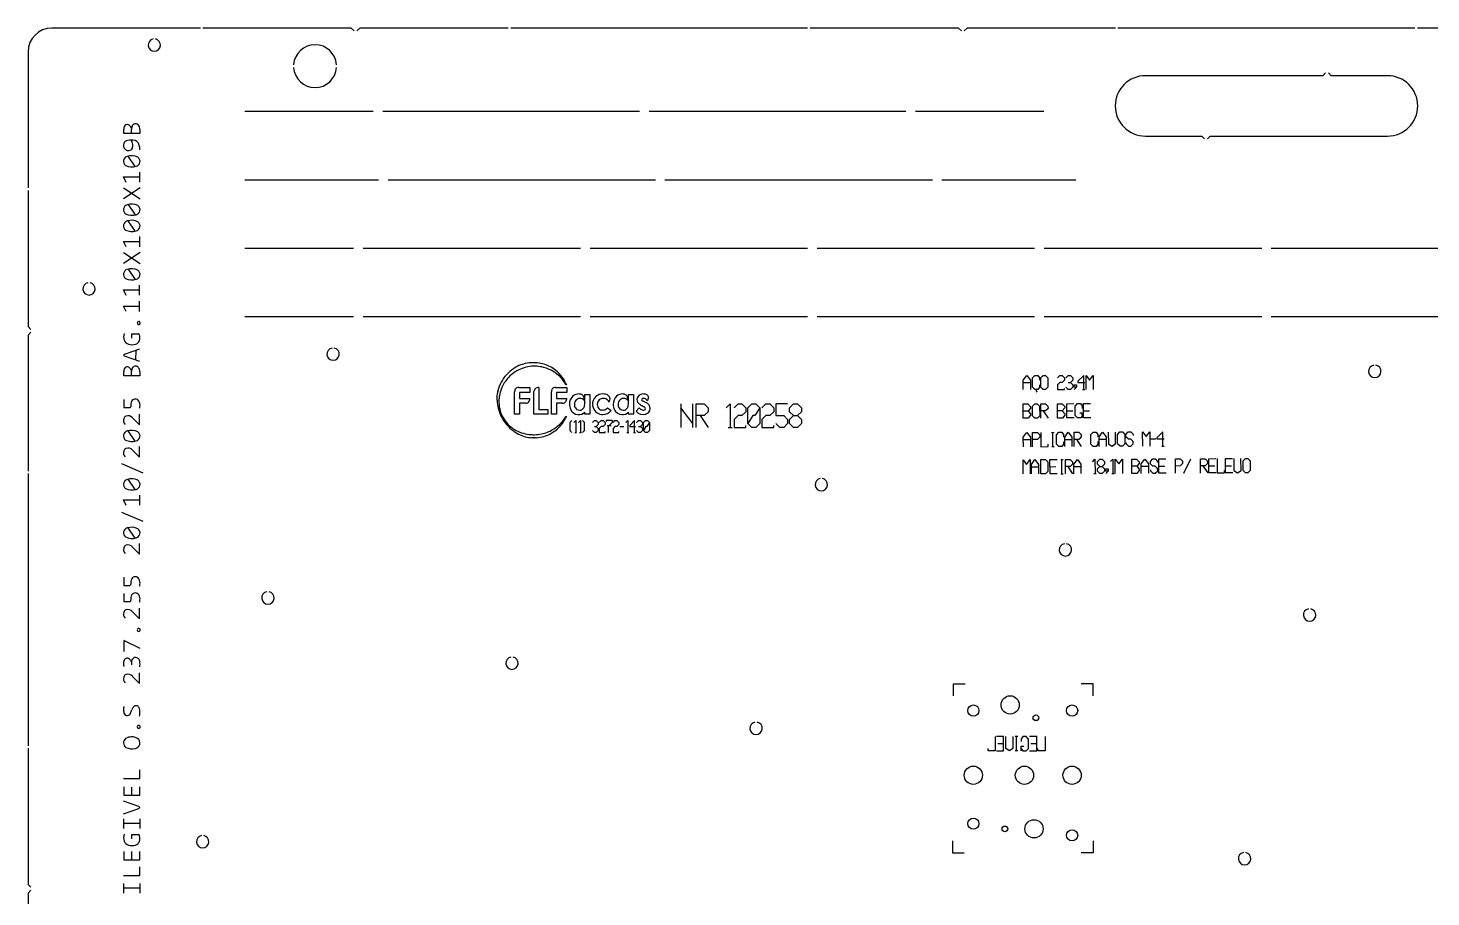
# Model space of a CAD drawing. Extents: x 0 to 1050, y 0 to 723.
# Drawn here: x 10 to 599, y 358 to 723 of the extents above; entities that cross this region are included whole.
import ezdxf

# ---------------------------------------------------------------- set-up
doc = ezdxf.new("R2010")
doc.units = 0
doc.layers.add('LAYOUT_PONTES', color=4, linetype='CONTINUOUS')

msp = doc.modelspace()

# ---------------------------------------------------------------- linework, layer by layer
at = {"layer": 'Layout_Pontes', "color": 16, "linetype": 'CONTINUOUS', "true_color": 0x800000}
for p, q in [((82.35, 723), (20, 723)), ((145.7, 723), (83.35, 723)), ((146.9, 721.8), (145.7, 723)), ((149.3, 723), (148.1, 721.8)), ((211.65, 723), (149.3, 723)), ((275, 723), (212.65, 723)), ((337.35, 723), (275, 723)), ((400.7, 723), (338.35, 723)), ((401.9, 721.8), (400.7, 723)), ((404.3, 723), (403.1, 721.8)), ((466.65, 723), (404.3, 723)), ((530, 723), (467.65, 723)), ((592.35, 723), (530, 723)), ((655.7, 723), (593.35, 723)), ((10, 713), (10, 655.82)), ((530, 703), (479.2, 703)), ((553.61, 703), (530, 703)), ((554.8, 704.19), (553.61, 703)), ((557.19, 703), (556, 704.19)), ((580.8, 703), (557.19, 703)), ((479.2, 677.6), (502.81, 677.6)), ((502.81, 677.6), (504, 676.41)), ((505.2, 676.41), (506.39, 677.6)), ((506.39, 677.6), (530, 677.6)), ((530, 677.6), (580.8, 677.6)), ((10, 654.82), (10, 597.63)), ((10, 597.63), (11.2, 596.43)), ((11.2, 595.23), (10, 594.03)), ((10, 594.03), (10, 536.85)), ((10, 535.85), (10, 478.67)), ((10, 478.67), (10, 421.48)), ((10, 420.48), (10, 363.3)), ((10, 363.3), (11.2, 362.1)), ((11.2, 360.9), (10, 359.7)), ((10, 359.7), (10, 302.52))]:
    msp.add_line(p, q, dxfattribs=at)
at = {"layer": 'Layout_Pontes', "color": 254, "linetype": 'CONTINUOUS', "true_color": 0xffffff}
for p, q in [((154.93, 688), (101, 688)), ((266.78, 688), (158.93, 688)), ((378.63, 688), (270.78, 688)), ((436.56, 688), (382.63, 688)), ((101, 659.25), (157.15, 659.25)), ((161.15, 659.25), (273.44, 659.25)), ((277.44, 659.25), (389.74, 659.25)), ((393.74, 659.25), (449.89, 659.25)), ((101, 630.5), (146.66, 630.5)), ((150.66, 630.5), (242, 630.5)), ((246, 630.5), (337.33, 630.5)), ((341.33, 630.5), (432.66, 630.5)), ((436.66, 630.5), (528, 630.5)), ((532, 630.5), (623.33, 630.5)), ((146.66, 601.75), (101, 601.75)), ((242, 601.75), (150.66, 601.75)), ((337.33, 601.75), (246, 601.75)), ((432.66, 601.75), (341.33, 601.75)), ((528, 601.75), (436.66, 601.75)), ((623.33, 601.75), (532, 601.75))]:
    msp.add_line(p, q, dxfattribs=at)
at = {"layer": 'Layout_Pontes', "color": 4, "linetype": 'CONTINUOUS', "true_color": 0x00ffff}
for p, q in [((50.17, 678.72), (50.17, 680.37)), ((56.9, 678.72), (50.17, 678.72)), ((53.42, 678.72), (53.41, 680.59)), ((56.9, 680.4), (56.9, 678.72)), ((55, 664.86), (52.02, 669.22)), ((50.05, 660.52), (56.86, 660.54)), ((51.24, 658.19), (50.05, 660.52)), ((56.86, 662.52), (56.86, 658.28)), ((57.02, 655.84), (50.03, 651.23)), ((57.02, 651.07), (50.03, 655.71)), ((52.02, 648.86), (55, 644.5)), ((55, 637.71), (52.02, 642.08)), ((50.05, 633.38), (56.86, 633.39)), ((51.24, 631.05), (50.05, 633.38)), ((56.86, 635.38), (56.86, 631.14)), ((57.02, 628.69), (50.03, 624.09)), ((57.02, 623.93), (50.03, 628.57)), ((52.02, 621.72), (55, 617.36)), ((50.05, 613.02), (56.86, 613.04)), ((51.24, 610.69), (50.05, 613.02)), ((56.86, 610.78), (56.86, 615.02)), ((56.86, 604), (56.86, 608.24)), ((50.05, 606.24), (56.86, 606.25)), ((51.24, 603.9), (50.05, 606.24)), ((53.52, 592.79), (53.52, 594.58)), ((53.52, 594.58), (56.36, 594.58)), ((50.12, 585.61), (50.52, 586.09)), ((50.53, 585.14), (50.12, 585.61)), ((50.52, 586.09), (57, 588.25)), ((57, 582.96), (50.53, 585.14)), ((55.19, 587.65), (55.18, 583.57)), ((50.17, 576.93), (50.17, 578.58)), ((53.42, 576.93), (53.41, 578.81)), ((56.9, 578.61), (56.9, 576.93)), ((56.9, 576.93), (50.17, 576.93)), ((216.08, 572.03), (220.76, 572.03)), ((220.76, 572.03), (220.76, 569.93)), ((224.46, 572.03), (224.46, 562.85)), ((231.52, 572.03), (236.19, 572.03)), ((235.96, 573.12), (235.48, 573.89)), ((235.73, 574.03), (236.09, 573.19)), ((236.09, 573.19), (235.96, 573.12)), ((236.19, 572.03), (236.19, 569.93)), ((427.86, 575.13), (429.36, 577.13)), ((427.86, 571.13), (427.86, 575.13)), ((427.86, 574.12), (430.86, 574.12)), ((429.36, 577.13), (430.86, 575.13)), ((430.86, 575.13), (430.86, 571.13)), ((431.76, 576.13), (432.76, 577.13)), ((431.76, 572.13), (431.76, 576.13)), ((432.76, 571.13), (431.76, 572.13)), ((432.76, 577.13), (434.06, 577.13)), ((434.06, 577.13), (434.76, 576.13)), ((434.76, 572.13), (434.06, 571.13)), ((434.76, 576.13), (434.76, 575.13)), ((434.76, 573.13), (434.76, 572.13)), ((435.26, 576.13), (436.26, 577.13)), ((435.26, 572.13), (435.26, 576.13)), ((436.26, 571.13), (435.26, 572.13)), ((436.26, 577.13), (437.26, 577.13)), ((437.26, 577.13), (438.26, 576.13)), ((438.26, 572.13), (437.26, 571.13)), ((438.26, 576.13), (438.26, 572.13)), ((442.26, 576.13), (443.26, 577.13)), ((443.26, 574.12), (442.26, 573.13)), ((442.26, 573.13), (442.26, 571.13)), ((443.26, 577.13), (444.26, 577.13)), ((444.26, 574.12), (443.26, 574.12)), ((444.26, 577.13), (445.26, 576.13)), ((445.26, 575.13), (444.26, 574.12)), ((445.26, 576.13), (445.26, 575.13)), ((445.26, 571.13), (445.26, 571.62)), ((445.76, 576.13), (446.76, 577.13)), ((446.76, 571.13), (445.76, 572.13)), ((446.76, 577.13), (447.76, 577.13)), ((446.76, 574.12), (447.76, 574.12)), ((447.76, 577.13), (448.76, 576.13)), ((448.76, 575.13), (447.76, 574.12)), ((447.76, 574.12), (448.76, 573.13)), ((448.76, 572.13), (447.76, 571.13)), ((448.76, 576.13), (448.76, 575.13)), ((448.76, 573.13), (448.76, 572.13)), ((449.26, 573.13), (450.26, 573.13)), ((449.26, 572.13), (449.26, 573.13)), ((450.26, 572.13), (449.26, 572.13)), ((449.26, 571.13), (450.26, 572.13)), ((450.26, 573.13), (450.26, 572.13)), ((453.26, 577.13), (450.76, 574.63)), ((450.76, 574.63), (450.76, 574.12)), ((450.76, 574.12), (453.76, 574.12)), ((453.26, 571.13), (453.26, 577.13)), ((454.26, 571.13), (454.26, 577.13)), ((454.26, 577.13), (455.76, 575.13)), ((455.76, 575.13), (457.26, 577.13)), ((457.26, 577.13), (457.26, 571.13)), ((50.17, 566.97), (50.17, 563.57)), ((206.92, 566.76), (206.93, 567.71)), ((206.93, 568.18), (207.1, 569.67)), ((206.93, 567.71), (206.93, 568.18)), ((207.22, 570.29), (207.3, 570.63)), ((207.81, 567.67), (207.72, 566.72)), ((207.85, 568.14), (207.81, 567.67)), ((207.94, 568.59), (207.85, 568.14)), ((208.11, 569.47), (207.94, 568.59)), ((214.3, 560.82), (214.3, 570.14)), ((220.76, 569.93), (216.42, 569.93)), ((216.42, 569.93), (216.42, 567.45)), ((216.42, 567.45), (220.76, 567.45)), ((222.34, 560.82), (222.34, 570.35)), ((229.74, 560.82), (229.74, 570.14)), ((236.19, 569.93), (231.85, 569.93)), ((231.85, 569.93), (231.85, 567.45)), ((231.85, 567.45), (236.19, 567.45)), ((243.82, 569.11), (245.9, 569.11)), ((243.82, 565.7), (243.82, 569.11)), ((245.9, 569.11), (245.9, 560.82)), ((262.17, 569.11), (264.25, 569.11)), ((262.17, 565.7), (262.17, 569.11)), ((264.25, 569.11), (264.25, 560.82)), ((434.06, 571.13), (432.76, 571.13)), ((433.26, 571.13), (433.26, 570.63)), ((433.26, 570.63), (433.76, 570.38)), ((433.76, 570.38), (433.26, 570.13)), ((437.26, 571.13), (436.26, 571.13)), ((442.26, 571.13), (445.26, 571.13)), ((447.76, 571.13), (446.76, 571.13)), ((452.76, 571.13), (453.76, 571.13)), ((50.17, 563.57), (52.75, 563.57)), ((56.79, 556.31), (56.84, 560.81)), ((216.42, 560.82), (214.3, 560.82)), ((218.98, 565.4), (216.42, 565.4)), ((216.42, 565.4), (216.42, 560.82)), ((228.3, 560.82), (222.34, 560.82)), ((224.46, 562.85), (228.3, 562.85)), ((228.3, 562.85), (228.3, 560.82)), ((231.85, 560.82), (229.74, 560.82)), ((234.42, 565.4), (231.85, 565.4)), ((231.85, 565.4), (231.85, 560.82)), ((235.37, 559.17), (235.87, 559.94)), ((236, 559.87), (235.63, 559.03)), ((235.87, 559.94), (236, 559.87)), ((243.82, 560.82), (243.82, 561.73)), ((245.9, 560.82), (243.82, 560.82)), ((253.34, 563.51), (254.87, 562.4)), ((262.17, 560.82), (262.17, 561.73)), ((264.25, 560.82), (262.17, 560.82)), ((265.37, 562.08), (266.65, 563.46)), ((284.1, 565.21), (284.1, 555.21)), ((289.1, 556.88), (284.1, 563.54)), ((289.1, 555.21), (289.1, 565.21)), ((290.6, 565.21), (293.94, 565.21)), ((290.6, 555.21), (290.6, 565.21)), ((293.94, 560.21), (290.6, 560.21)), ((292.27, 560.21), (295.6, 555.21)), ((293.94, 565.21), (295.6, 563.54)), ((295.6, 561.87), (293.94, 560.21)), ((295.6, 563.54), (295.6, 561.87)), ((303.1, 563.54), (304.77, 565.21)), ((304.77, 565.21), (304.77, 555.21)), ((306.44, 563.54), (308.11, 565.21)), ((308.11, 560.21), (306.44, 558.55)), ((308.11, 565.21), (309.77, 565.21)), ((309.77, 560.21), (308.11, 560.21)), ((309.77, 565.21), (311.43, 563.54)), ((311.43, 561.87), (309.77, 560.21)), ((311.43, 563.54), (311.43, 561.87)), ((312.27, 563.54), (313.94, 565.21)), ((312.27, 556.88), (312.27, 563.54)), ((314.35, 560.21), (312.27, 556.88)), ((313.94, 565.21), (315.61, 565.21)), ((315.18, 560.21), (314.35, 560.21)), ((317.27, 563.54), (315.18, 560.21)), ((315.61, 565.21), (317.27, 563.54)), ((317.27, 563.54), (317.27, 556.88)), ((318.11, 563.54), (319.77, 565.21)), ((319.77, 560.21), (318.11, 558.55)), ((319.77, 565.21), (321.44, 565.21)), ((321.44, 560.21), (319.77, 560.21)), ((321.44, 565.21), (323.1, 563.54)), ((323.1, 561.87), (321.44, 560.21)), ((323.1, 563.54), (323.1, 561.87)), ((328.94, 565.21), (323.94, 565.21)), ((323.94, 565.21), (323.94, 560.21)), ((323.94, 560.21), (327.28, 560.21)), ((327.28, 560.21), (328.94, 558.55)), ((329.77, 563.54), (331.44, 565.21)), ((329.77, 561.87), (329.77, 563.54)), ((331.44, 560.21), (329.77, 561.87)), ((329.77, 558.55), (331.44, 560.21)), ((331.44, 565.21), (333.11, 565.21)), ((331.44, 560.21), (333.11, 560.21)), ((333.11, 565.21), (334.77, 563.54)), ((334.77, 561.87), (333.11, 560.21)), ((333.11, 560.21), (334.77, 558.55)), ((334.77, 563.54), (334.77, 561.87)), ((427.86, 565.13), (429.86, 565.14)), ((427.89, 559.13), (427.86, 565.13)), ((429.88, 562.14), (427.88, 562.13)), ((429.86, 565.14), (430.86, 563.94)), ((430.87, 563.34), (429.88, 562.14)), ((429.88, 562.14), (430.88, 560.94)), ((430.88, 560.34), (429.89, 559.14)), ((430.86, 563.94), (430.87, 563.34)), ((430.88, 560.94), (430.88, 560.34)), ((431.77, 564.15), (432.76, 565.15)), ((431.79, 560.15), (431.77, 564.15)), ((432.79, 559.15), (431.79, 560.15)), ((432.76, 565.15), (433.76, 565.16)), ((433.76, 565.16), (434.76, 564.16)), ((434.78, 560.16), (433.79, 559.16)), ((434.76, 564.16), (434.78, 560.16)), ((435.26, 565.17), (437.26, 565.18)), ((435.29, 559.17), (435.26, 565.17)), ((437.28, 562.17), (435.28, 562.16)), ((436.28, 562.17), (438.29, 559.18)), ((437.26, 565.18), (438.26, 564.18)), ((438.27, 563.18), (437.28, 562.17)), ((438.26, 564.18), (438.27, 563.18)), ((442.26, 565.2), (444.26, 565.21)), ((442.29, 559.2), (442.26, 565.2)), ((444.28, 562.21), (442.28, 562.2)), ((444.26, 565.21), (445.27, 564.02)), ((445.27, 563.42), (444.28, 562.21)), ((444.28, 562.21), (445.28, 561.02)), ((445.28, 560.42), (444.29, 559.21)), ((445.27, 564.02), (445.27, 563.42)), ((445.28, 561.02), (445.28, 560.42)), ((446.16, 565.22), (449.16, 565.24)), ((446.19, 559.22), (446.16, 565.22)), ((446.18, 562.22), (448.68, 562.23)), ((449.67, 564.24), (450.66, 565.25)), ((449.69, 560.24), (449.67, 564.24)), ((450.69, 559.25), (449.69, 560.24)), ((450.66, 565.25), (451.96, 565.25)), ((452.68, 561.26), (451.69, 561.25)), ((451.96, 565.25), (452.67, 564.26)), ((452.69, 560.12), (451.99, 559.25)), ((452.67, 564.26), (452.67, 563.27)), ((452.69, 559.26), (452.68, 561.26)), ((453.16, 565.26), (456.16, 565.28)), ((453.19, 559.26), (453.16, 565.26)), ((453.18, 562.26), (455.68, 562.27)), ((55, 549.5), (52.02, 553.86)), ((53.85, 559.28), (56.79, 556.31)), ((238.29, 558.1), (237.46, 557.27)), ((237.46, 557.27), (237.46, 553.97)), ((237.46, 553.97), (238.29, 553.15)), ((239.11, 557.27), (239.94, 558.1)), ((239.94, 558.1), (239.94, 553.15)), ((241.17, 557.27), (242, 558.1)), ((242, 558.1), (242, 553.15)), ((243.65, 557.27), (242.82, 558.1)), ((242.82, 553.15), (243.65, 553.97)), ((243.65, 553.97), (243.65, 557.27)), ((246.95, 557.27), (247.78, 558.1)), ((247.78, 553.15), (246.95, 553.97)), ((247.78, 558.1), (248.6, 558.1)), ((247.78, 555.62), (248.6, 555.62)), ((248.6, 558.1), (249.42, 557.27)), ((249.42, 556.45), (248.6, 555.62)), ((248.6, 555.62), (249.42, 554.8)), ((249.42, 553.97), (248.6, 553.15)), ((249.42, 557.27), (249.42, 556.45)), ((249.42, 554.8), (249.42, 553.97)), ((249.84, 557.27), (250.66, 558.1)), ((250.66, 555.62), (249.84, 554.8)), ((249.84, 554.8), (249.84, 553.15)), ((250.66, 558.1), (251.49, 558.1)), ((251.49, 555.62), (250.66, 555.62)), ((251.49, 558.1), (252.31, 557.27)), ((252.31, 556.45), (251.49, 555.62)), ((252.31, 557.27), (252.31, 556.45)), ((255.2, 558.1), (252.73, 558.1)), ((252.73, 558.1), (252.73, 557.68)), ((253.14, 556.04), (254.79, 556.04)), ((255.2, 557.27), (253.55, 555.62)), ((253.55, 555.62), (253.55, 553.15)), ((255.2, 558.1), (255.2, 557.27)), ((255.62, 557.27), (256.44, 558.1)), ((256.44, 555.62), (255.62, 554.8)), ((255.62, 554.8), (255.62, 553.15)), ((256.44, 558.1), (257.27, 558.1)), ((257.27, 555.62), (256.44, 555.62)), ((257.27, 558.1), (258.09, 557.27)), ((258.09, 556.45), (257.27, 555.62)), ((258.09, 557.27), (258.09, 556.45)), ((258.5, 555.62), (260.16, 555.62)), ((260.98, 557.27), (261.8, 558.1)), ((261.8, 558.1), (261.8, 553.15)), ((264.69, 558.1), (262.63, 556.04)), ((262.63, 556.04), (262.63, 555.62)), ((262.63, 555.62), (265.1, 555.62)), ((264.69, 553.15), (264.69, 558.1)), ((265.52, 557.27), (266.34, 558.1)), ((266.34, 553.15), (265.52, 553.97)), ((266.34, 558.1), (267.17, 558.1)), ((266.34, 555.62), (267.17, 555.62)), ((267.17, 558.1), (267.99, 557.27)), ((267.99, 556.45), (267.17, 555.62)), ((267.17, 555.62), (267.99, 554.8)), ((267.99, 553.97), (267.17, 553.15)), ((267.99, 557.27), (267.99, 556.45)), ((267.99, 554.8), (267.99, 553.97)), ((268.41, 557.27), (269.23, 558.1)), ((268.41, 553.97), (268.41, 557.27)), ((269.44, 555.62), (268.41, 553.97)), ((269.23, 553.15), (268.41, 553.97)), ((269.23, 558.1), (270.06, 558.1)), ((269.85, 555.62), (269.44, 555.62)), ((270.88, 557.27), (269.85, 555.62)), ((270.06, 558.1), (270.88, 557.27)), ((270.88, 553.97), (270.06, 553.15)), ((270.88, 557.27), (270.88, 553.97)), ((303.94, 555.21), (305.61, 555.21)), ((306.44, 558.55), (306.44, 555.21)), ((306.44, 555.21), (311.43, 555.21)), ((311.43, 555.21), (311.43, 556.04)), ((313.94, 555.21), (312.27, 556.88)), ((315.61, 555.21), (313.94, 555.21)), ((317.27, 556.88), (315.61, 555.21)), ((318.11, 558.55), (318.11, 555.21)), ((318.11, 555.21), (323.1, 555.21)), ((323.1, 555.21), (323.1, 556.04)), ((325.61, 555.21), (323.94, 556.88)), ((327.28, 555.21), (325.61, 555.21)), ((328.94, 556.88), (327.28, 555.21)), ((328.94, 558.55), (328.94, 556.88)), ((329.77, 556.88), (329.77, 558.55)), ((331.44, 555.21), (329.77, 556.88)), ((333.11, 555.21), (331.44, 555.21)), ((334.77, 556.88), (333.11, 555.21)), ((334.77, 558.55), (334.77, 556.88)), ((429.89, 559.14), (427.89, 559.13)), ((433.79, 559.16), (432.79, 559.15)), ((444.29, 559.21), (442.29, 559.2)), ((449.19, 559.24), (446.19, 559.22)), ((451.99, 559.25), (450.69, 559.25)), ((456.19, 559.28), (453.19, 559.26)), ((221.59, 552.23), (221.98, 552.21)), ((222.31, 550.88), (221.92, 550.9)), ((221.98, 552.21), (222.38, 552.19)), ((222.58, 552.2), (222.72, 552.2)), ((222.72, 552.2), (223.47, 552.23)), ((223.56, 550.91), (222.75, 550.88)), ((239.52, 553.15), (240.35, 553.15)), ((241.59, 553.15), (242.41, 553.15)), ((248.6, 553.15), (247.78, 553.15)), ((249.84, 553.15), (252.31, 553.15)), ((252.31, 553.15), (252.31, 553.56)), ((255.62, 553.15), (258.09, 553.15)), ((258.09, 553.15), (258.09, 553.56)), ((261.39, 553.15), (262.22, 553.15)), ((264.28, 553.15), (265.1, 553.15)), ((267.17, 553.15), (266.34, 553.15)), ((270.06, 553.15), (269.23, 553.15)), ((427.9, 551.13), (429.39, 553.14)), ((427.92, 547.13), (427.9, 551.13)), ((427.91, 550.13), (430.9, 550.14)), ((429.39, 553.14), (430.9, 551.14)), ((430.9, 551.14), (430.92, 547.14)), ((431.79, 553.15), (433.79, 553.16)), ((431.82, 547.15), (431.79, 553.15)), ((433.81, 550.16), (431.81, 550.15)), ((433.79, 553.16), (434.79, 552.16)), ((434.8, 551.16), (433.81, 550.16)), ((434.79, 552.16), (434.8, 551.16)), ((435.29, 553.17), (435.32, 547.17)), ((438.32, 547.18), (438.32, 548.18)), ((439.79, 553.19), (440.79, 553.2)), ((440.32, 547.19), (440.29, 553.19)), ((441.8, 552.2), (442.79, 553.21)), ((441.82, 548.2), (441.8, 552.2)), ((442.82, 547.21), (441.82, 548.2)), ((442.79, 553.21), (444.09, 553.21)), ((444.09, 553.21), (444.79, 552.22)), ((444.81, 548.22), (444.12, 547.21)), ((444.79, 552.22), (444.8, 551.23)), ((444.81, 549.22), (444.81, 548.22)), ((445.3, 551.22), (446.79, 553.23)), ((445.32, 547.22), (445.3, 551.22)), ((445.31, 550.22), (448.3, 550.23)), ((446.79, 553.23), (448.3, 551.23)), ((448.3, 551.23), (448.32, 547.24)), ((449.19, 553.24), (451.19, 553.25)), ((449.22, 547.24), (449.19, 553.24)), ((451.21, 550.25), (449.21, 550.24)), ((450.21, 550.24), (452.22, 547.26)), ((451.19, 553.25), (452.19, 552.25)), ((452.2, 551.25), (451.21, 550.25)), ((452.19, 552.25), (452.2, 551.25)), ((456.2, 552.28), (457.19, 553.28)), ((456.22, 548.28), (456.2, 552.28)), ((457.22, 547.28), (456.22, 548.28)), ((457.19, 553.28), (458.49, 553.29)), ((458.49, 553.29), (459.19, 552.29)), ((459.22, 548.29), (458.52, 547.29)), ((459.19, 552.29), (459.2, 551.3)), ((459.21, 549.29), (459.22, 548.29)), ((459.7, 551.29), (461.19, 553.3)), ((459.72, 547.3), (459.7, 551.29)), ((459.71, 550.29), (462.71, 550.31)), ((461.19, 553.3), (462.7, 551.31)), ((462.7, 551.31), (462.72, 547.31)), ((463.59, 553.31), (463.62, 548.32)), ((463.62, 548.32), (465.12, 547.32)), ((465.12, 547.32), (466.62, 548.33)), ((466.62, 548.33), (466.59, 553.33)), ((467.5, 552.33), (468.49, 553.34)), ((467.52, 548.34), (467.5, 552.33)), ((468.53, 547.34), (467.52, 548.34)), ((468.49, 553.34), (469.5, 553.35)), ((469.5, 553.35), (470.5, 552.35)), ((470.52, 548.35), (469.53, 547.35)), ((470.5, 552.35), (470.52, 548.35)), ((471, 552.35), (471.99, 553.36)), ((471, 551.35), (471, 552.35)), ((472.01, 550.36), (471, 551.35)), ((471.02, 548.85), (471.02, 548.36)), ((471.02, 548.36), (472.03, 547.36)), ((471.99, 553.36), (473, 553.36)), ((473.01, 550.36), (472.01, 550.36)), ((473, 553.36), (474, 552.37)), ((474.01, 549.37), (473.01, 550.36)), ((473.03, 547.37), (474.02, 548.37)), ((474, 552.37), (474, 551.87)), ((474.02, 548.37), (474.01, 549.37)), ((478.03, 547.39), (477.99, 553.39)), ((477.99, 553.39), (479.5, 551.4)), ((479.5, 551.4), (480.99, 553.41)), ((480.99, 553.41), (481.02, 547.41)), ((481.51, 550.41), (483.51, 550.42)), ((486.49, 553.43), (484.01, 550.92)), ((484.01, 550.92), (484.01, 550.42)), ((484.01, 550.42), (487.01, 550.44)), ((486.53, 547.44), (486.49, 553.43)), ((53.85, 545.71), (56.79, 542.74)), ((56.79, 542.74), (56.84, 547.24)), ((435.32, 547.17), (438.32, 547.18)), ((439.82, 547.19), (440.83, 547.2)), ((444.12, 547.21), (442.82, 547.21)), ((458.52, 547.29), (457.22, 547.28)), ((469.53, 547.35), (468.53, 547.34)), ((472.03, 547.36), (473.03, 547.37)), ((473.49, 541.95), (475.49, 541.96)), ((473.52, 535.95), (473.49, 541.95)), ((475.49, 541.96), (476.49, 540.77)), ((477.4, 539.97), (478.89, 541.98)), ((478.89, 541.98), (480.4, 539.99)), ((481.3, 540.99), (482.29, 542)), ((482.29, 542), (483.29, 542)), ((483.29, 542), (484.29, 541.01)), ((484.79, 542.01), (487.79, 542.03)), ((484.82, 536.01), (484.79, 542.01)), ((486.03, 547.43), (487.02, 547.44)), ((491.79, 542.05), (493.79, 542.06)), ((491.82, 536.05), (491.79, 542.05)), ((493.79, 542.06), (494.8, 541.06)), ((495.32, 536.07), (498.29, 542.08)), ((502.29, 542.1), (504.3, 542.11)), ((502.33, 536.1), (502.29, 542.1)), ((504.3, 542.11), (505.3, 541.12)), ((505.79, 542.12), (508.79, 542.14)), ((505.83, 536.12), (505.79, 542.12)), ((509.29, 542.14), (509.33, 536.14)), ((512.79, 542.16), (515.79, 542.17)), ((512.83, 536.16), (512.79, 542.16)), ((516.3, 542.18), (516.32, 537.18)), ((519.32, 537.19), (519.29, 542.19)), ((520.2, 541.2), (521.2, 542.2)), ((521.2, 542.2), (522.2, 542.21)), ((522.2, 542.21), (523.2, 541.21)), ((58.27, 536.06), (49.44, 539.91)), ((427.82, 535.71), (427.79, 541.71)), ((427.79, 541.71), (429.3, 539.72)), ((429.3, 539.72), (430.79, 541.73)), ((430.79, 541.73), (430.82, 535.73)), ((431.3, 539.73), (432.79, 541.74)), ((431.32, 535.73), (431.3, 539.73)), ((431.31, 538.73), (434.3, 538.75)), ((432.79, 541.74), (434.3, 539.75)), ((434.3, 539.75), (434.32, 535.75)), ((435.19, 541.75), (437.19, 541.76)), ((435.22, 535.75), (435.19, 541.75)), ((437.19, 541.76), (438.19, 540.77)), ((438.22, 536.77), (437.22, 535.76)), ((438.19, 540.77), (438.22, 536.77)), ((439.09, 541.77), (442.09, 541.79)), ((439.12, 535.77), (439.09, 541.77)), ((439.11, 538.77), (441.61, 538.78)), ((443.59, 541.8), (444.59, 541.8)), ((444.12, 535.8), (444.09, 541.8)), ((445.59, 541.81), (447.59, 541.82)), ((445.62, 535.81), (445.59, 541.81)), ((447.61, 538.81), (445.61, 538.8)), ((446.61, 538.81), (448.62, 535.82)), ((447.59, 541.82), (448.59, 540.82)), ((448.6, 539.82), (447.61, 538.81)), ((448.59, 540.82), (448.6, 539.82)), ((449.1, 539.82), (450.59, 541.83)), ((449.12, 535.83), (449.1, 539.82)), ((449.11, 538.82), (452.1, 538.84)), ((450.59, 541.83), (452.1, 539.84)), ((452.1, 539.84), (452.12, 535.84)), ((456.99, 540.87), (457.99, 541.87)), ((457.99, 541.87), (458.02, 535.87)), ((459, 540.88), (459.99, 541.88)), ((459, 539.87), (459, 540.88)), ((460.01, 538.88), (459, 539.87)), ((459.01, 537.88), (460.01, 538.88)), ((459.02, 536.88), (459.01, 537.88)), ((460.02, 535.88), (459.02, 536.88)), ((459.99, 541.88), (460.99, 541.89)), ((460.01, 538.88), (461.01, 538.88)), ((460.99, 541.89), (461.99, 540.89)), ((462, 539.89), (461.01, 538.88)), ((461.01, 538.88), (462.01, 537.89)), ((462.01, 536.89), (461.02, 535.89)), ((461.99, 540.89), (462, 539.89)), ((462.01, 537.89), (462.01, 536.89)), ((462.51, 537.9), (463.51, 537.9)), ((462.52, 536.9), (462.51, 537.9)), ((463.52, 536.9), (462.52, 536.9)), ((462.52, 535.9), (463.52, 536.9)), ((463.51, 537.9), (463.52, 536.9)), ((464.49, 540.9), (465.49, 541.91)), ((465.49, 541.91), (465.52, 535.91)), ((466.52, 535.92), (466.49, 541.92)), ((466.49, 541.92), (468, 539.92)), ((468, 539.92), (469.49, 541.93)), ((469.49, 541.93), (469.52, 535.93)), ((475.51, 538.96), (473.51, 538.95)), ((476.5, 540.17), (475.51, 538.96)), ((475.51, 538.96), (476.51, 537.77)), ((476.51, 537.17), (475.52, 535.96)), ((476.49, 540.77), (476.5, 540.17)), ((476.51, 537.77), (476.51, 537.17)), ((477.42, 535.97), (477.4, 539.97)), ((477.41, 538.97), (480.4, 538.99)), ((480.4, 539.99), (480.42, 535.99)), ((481.3, 539.99), (481.3, 540.99)), ((482.31, 539), (481.3, 539.99)), ((481.32, 537.49), (481.32, 536.99)), ((481.32, 536.99), (482.32, 536)), ((483.31, 539), (482.31, 539)), ((484.31, 538.01), (483.31, 539)), ((483.32, 536), (484.32, 537.01)), ((484.29, 541.01), (484.3, 540.51)), ((484.32, 537.01), (484.31, 538.01)), ((484.81, 539.01), (487.31, 539.02)), ((493.81, 539.06), (491.81, 539.05)), ((494.8, 540.06), (493.81, 539.06)), ((494.8, 541.06), (494.8, 540.06)), ((504.31, 539.11), (502.31, 539.1)), ((503.31, 539.11), (505.32, 536.12)), ((505.3, 540.12), (504.31, 539.11)), ((505.3, 541.12), (505.3, 540.12)), ((505.81, 539.12), (508.31, 539.13)), ((508.82, 536.14), (505.83, 536.12)), ((509.33, 536.14), (512.32, 536.16)), ((512.32, 536.16), (512.32, 537.16)), ((512.81, 539.16), (515.31, 539.17)), ((515.82, 536.17), (512.83, 536.16)), ((516.32, 537.18), (517.83, 536.19)), ((517.83, 536.19), (519.32, 537.19)), ((520.22, 537.2), (520.2, 541.2)), ((521.23, 536.2), (520.22, 537.2)), ((522.23, 536.21), (521.23, 536.2)), ((523.22, 537.21), (522.23, 536.21)), ((523.2, 541.21), (523.22, 537.21)), ((55, 529.14), (52.02, 533.51)), ((437.22, 535.76), (435.22, 535.75)), ((442.12, 535.79), (439.12, 535.77)), ((443.62, 535.8), (444.63, 535.8)), ((457.52, 535.87), (458.52, 535.87)), ((461.02, 535.89), (460.02, 535.88)), ((465.02, 535.91), (466.02, 535.91)), ((475.52, 535.96), (473.52, 535.95)), ((482.32, 536), (483.32, 536)), ((487.82, 536.03), (484.82, 536.01)), ((50.05, 524.81), (56.86, 524.82)), ((51.24, 522.48), (50.05, 524.81)), ((56.86, 526.81), (56.86, 522.57)), ((58.27, 515.7), (49.44, 519.55)), ((55, 508.79), (52.02, 513.15)), ((53.85, 505), (56.79, 502.03)), ((56.79, 502.03), (56.84, 506.53)), ((50.17, 492.32), (50.17, 488.93)), ((50.17, 488.93), (52.75, 488.93)), ((50.17, 485.54), (50.17, 482.14)), ((50.17, 482.14), (52.75, 482.14)), ((53.85, 477.85), (56.79, 474.89)), ((56.79, 474.89), (56.84, 479.38)), ((50.24, 465.78), (50.21, 461.14)), ((57.02, 462.37), (50.24, 465.78)), ((53.41, 456.73), (53.42, 455.6)), ((53.85, 450.71), (56.79, 447.74)), ((56.79, 447.74), (56.84, 452.24)), ((398.52, 442.52), (398.52, 447.52)), ((398.52, 447.52), (403.52, 447.52)), ((457.2, 447.52), (452.2, 447.52)), ((457.2, 442.52), (457.2, 447.52)), ((50.09, 407.75), (56.89, 407.75)), ((56.89, 407.75), (56.89, 411.38)), ((50.17, 404.34), (50.17, 400.76)), ((50.17, 400.76), (56.89, 400.76)), ((53.4, 404.21), (53.4, 400.76)), ((56.89, 400.76), (56.89, 404.34)), ((56.52, 396.09), (50.07, 398.3)), ((50.07, 392.97), (56.53, 395.15)), ((56.94, 395.62), (56.52, 396.09)), ((56.53, 395.15), (56.94, 395.62)), ((50.17, 386.83), (50.17, 390.83)), ((56.89, 388.83), (50.17, 388.83)), ((56.89, 390.83), (56.89, 386.83)), ((53.52, 382.44), (53.52, 384.22)), ((53.52, 384.22), (56.36, 384.22)), ((50.17, 377.2), (50.17, 373.61)), ((53.4, 377.07), (53.4, 373.61)), ((56.89, 373.61), (56.89, 377.2)), ((398.11, 381.57), (398.11, 376.57)), ((457.2, 381.57), (457.2, 376.57)), ((50.17, 373.61), (56.89, 373.61)), ((398.11, 376.57), (403.11, 376.57)), ((457.2, 376.57), (452.2, 376.57)), ((50.09, 367.03), (56.89, 367.03)), ((56.89, 367.03), (56.89, 370.66)), ((50.17, 359.69), (50.17, 363.69)), ((56.89, 361.69), (50.17, 361.69)), ((56.89, 363.69), (56.89, 359.69))]:
    msp.add_line(p, q, dxfattribs=at)
at = {"layer": 'Layout_Pontes', "color": 176, "linetype": 'CONTINUOUS', "true_color": 0x000080}
for p, q in [((416.15, 425.38), (416.15, 419.38)), ((419.65, 425.38), (416.65, 425.38)), ((419.65, 419.38), (419.65, 425.38)), ((420.55, 420.38), (420.55, 425.38)), ((423.55, 425.38), (423.55, 420.38)), ((425.55, 425.38), (424.55, 425.38)), ((425.05, 419.38), (425.05, 425.38)), ((427.75, 425.38), (427.05, 424.38)), ((427.05, 424.38), (427.05, 423.39)), ((429.05, 425.38), (427.75, 425.38)), ((430.05, 424.38), (429.05, 425.38)), ((430.05, 420.38), (430.05, 424.38)), ((433.55, 425.38), (430.55, 425.38)), ((433.55, 419.38), (433.55, 425.38)), ((437.05, 425.38), (437.05, 419.38)), ((413.15, 419.38), (413.15, 420.38)), ((416.15, 419.38), (413.15, 419.38)), ((416.65, 419.38), (419.65, 419.38)), ((419.65, 422.37), (417.15, 422.37)), ((422.05, 419.38), (420.55, 420.38)), ((423.55, 420.38), (422.05, 419.38)), ((425.55, 419.38), (424.55, 419.38)), ((427.05, 419.38), (427.05, 421.38)), ((427.05, 421.38), (428.05, 421.38)), ((427.05, 420.24), (427.75, 419.38)), ((427.75, 419.38), (429.05, 419.38)), ((429.05, 419.38), (430.05, 420.38)), ((430.55, 419.38), (433.55, 419.38)), ((433.55, 422.37), (431.05, 422.37)), ((434.05, 419.38), (434.05, 420.38)), ((437.05, 419.38), (434.05, 419.38))]:
    msp.add_line(p, q, dxfattribs=at)
at = {"layer": 'Layout_Pontes', "color": 254, "linetype": 'CONTINUOUS', "true_color": 0xffffff}
for centre, radius in [((422.38, 438.7), 3.83), ((406.94, 436.35), 2.35), ((448.38, 436.35), 2.35), ((433.21, 433.33), 1.2), ((406.94, 409.17), 3.83), ((428.38, 409.17), 3.83), ((448.38, 409.17), 3.83), ((406.94, 388.83), 2.35), ((432.38, 386.64), 3.83), ((420.16, 386.64), 1.2), ((448.38, 383.92), 2.35)]:
    msp.add_circle(centre, radius, dxfattribs=at)
at = {"layer": 'Layout_Pontes', "color": 16, "linetype": 'CONTINUOUS', "true_color": 0x800000}
for centre, radius, start, end in [((20, 713), 10, 90, 180), ((63, 715.85), 2.6, 100.4675, 270), ((63, 715.85), 2.6, 270, 79.5325), ((130.5, 707), 9, 3.81972, 176.18028), ((130.5, 707), 9, 183.81972, 270), ((130.5, 707), 9, 270, 356.18028), ((479.2, 690.3), 12.7, 90, 270), ((580.8, 690.3), 12.7, 270, 90), ((35.6, 613.45), 2.6, 100.4675, 270), ((35.6, 613.45), 2.6, 270, 79.5325), ((138.1, 586.05), 2.6, 100.4675, 270), ((138.1, 586.05), 2.6, 270, 79.5325), ((575.5, 578.85), 2.6, 100.4675, 270), ((575.5, 578.85), 2.6, 270, 79.5325), ((343.1, 531.25), 2.6, 100.4675, 270), ((343.1, 531.25), 2.6, 270, 79.5325), ((445.6, 503.85), 2.6, 100.4675, 270), ((445.6, 503.85), 2.6, 270, 79.5325), ((110.7, 483.65), 2.6, 100.4675, 270), ((110.7, 483.65), 2.6, 270, 79.5325), ((548.1, 476.45), 2.6, 100.4675, 270), ((548.1, 476.45), 2.6, 270, 79.5325), ((213.2, 456.25), 2.6, 100.4675, 270), ((213.2, 456.25), 2.6, 270, 79.5325), ((315.7, 428.85), 2.6, 100.4675, 270), ((315.7, 428.85), 2.6, 270, 79.5325), ((83.3, 381.25), 2.6, 100.4675, 270), ((83.3, 381.25), 2.6, 270, 79.5325), ((520.8, 374.15), 2.6, 100.4675, 270), ((520.8, 374.15), 2.6, 270, 79.5325)]:
    msp.add_arc(centre, radius, start, end, dxfattribs=at)
at = {"layer": 'Layout_Pontes', "color": 4, "linetype": 'CONTINUOUS', "true_color": 0x00ffff}
for centre, radius, start, end in [((53, 680.56), 2.83, 152.88734, 183.94729), ((51.67, 681.07), 1.43, 23.26861, 146.74443), ((56.04, 682.95), 3.32, 203.27104, 218.21504), ((56.06, 680.59), 2.66, 144.06497, 179.95119), ((55.16, 681.26), 1.53, 35.06808, 144.40109), ((53.85, 680.5), 3.05, 358.17323, 32.57483), ((52.15, 673.72), 2.14, 157.43461, 290.54777), ((51.89, 673.91), 1.83, 109.39495, 159.9322), ((53.22, 669.73), 6.22, 82.80108, 108.13849), ((52.38, 673.2), 1.58, 289.3272, 348.24679), ((57.48, 677.28), 4.39, 197.60718, 207.93704), ((50.57, 673.62), 3.43, 347.65352, 27.93883), ((53.99, 673.11), 2.79, 12.45353, 89.80683), ((49.35, 672.02), 7.56, 358.92184, 12.94707), ((52.17, 667.07), 2.11, 103.87091, 235.67601), ((53.47, 663.69), 5.72, 62.77391, 108.44234), ((54.91, 667.02), 2.11, 282.23432, 56.00844), ((53.61, 670.49), 5.8, 242.93239, 287.46623), ((52.17, 646.71), 2.11, 103.87376, 235.67556), ((53.47, 643.33), 5.72, 62.77037, 108.44865), ((54.91, 646.66), 2.11, 282.23464, 56.01102), ((53.61, 650.13), 5.79, 242.92789, 287.47095), ((53.47, 636.54), 5.72, 62.77391, 108.44234), ((52.17, 639.92), 2.11, 103.87369, 235.67615), ((53.61, 643.34), 5.8, 242.93239, 287.46623), ((54.91, 639.88), 2.11, 282.23709, 56.00857), ((52.17, 619.57), 2.11, 103.8742, 235.67512), ((53.47, 616.19), 5.72, 62.76886, 108.44759), ((54.91, 619.52), 2.11, 282.23235, 56.00986), ((53.61, 622.99), 5.79, 242.92822, 287.4704), ((56.5, 599.14), 0.648, 91.95286, 224.96708), ((56.48, 599.12), 0.617, 224.67049, 338.59039), ((56.44, 599.13), 0.659, 338.66425, 86.80556), ((54.24, 593.24), 4.14, 158.73414, 199.57388), ((52.96, 592.89), 2.82, 201.50077, 252.9511), ((53.63, 595.08), 5.11, 252.94499, 286.7814), ((54.41, 592.61), 2.53, 285.98177, 338.2121), ((56.3, 594.05), 0.529, 11.2384, 83.76095), ((53.17, 593.01), 3.82, 339.65936, 17.47414), ((53, 578.78), 2.83, 152.88957, 183.94506), ((51.67, 579.28), 1.43, 23.26802, 146.74049), ((56.04, 581.16), 3.32, 203.27085, 218.21523), ((56.07, 578.81), 2.66, 144.07167, 179.95116), ((55.16, 579.47), 1.53, 35.06091, 144.40828), ((53.85, 578.71), 3.05, 358.17501, 32.57473), ((222.88, 566.51), 16.21, 124.21685, 151.30985), ((222.67, 566.05), 14.95, 122.66874, 144.63482), ((222.21, 567.2), 15.26, 96.53406, 123.57157), ((222.78, 565.55), 15.44, 97.92245, 122.01912), ((222.23, 564.92), 17.53, 84.96042, 95.76813), ((222.69, 565.15), 15.83, 86.39442, 97.39838), ((222.45, 564.53), 16.45, 75.89404, 85.66856), ((222.23, 567.26), 15.21, 72.41532, 84.18788), ((222.16, 564.82), 16.25, 57.07806, 74.68275), ((222.07, 567.13), 15.37, 51.88287, 71.96526), ((221.73, 564.81), 16.5, 42.27454, 55.81884), ((222.11, 567.32), 15.2, 36.09763, 51.57431), ((221.04, 567.6), 14.07, 151.57599, 167.54113), ((224.57, 565.31), 16.97, 150.54263, 162.74071), ((223.8, 565.25), 16.34, 144.63482, 149.01452), ((215.87, 570.46), 1.56, 99.12899, 154.79625), ((216.05, 569.34), 2.69, 89.34544, 99.12899), ((224.09, 570.24), 1.75, 104.13881, 176.56652), ((224.37, 569.14), 2.89, 88.25045, 104.13881), ((231.31, 570.46), 1.56, 99.12899, 154.79625), ((231.49, 569.34), 2.69, 89.34544, 99.12899), ((221.02, 564.39), 17.31, 33.30455, 41.72042), ((222.05, 567.42), 15.19, 25.78424, 35.64979), ((57.46, 564.58), 4.31, 154.11194, 186.85809), ((54.99, 565.43), 1.75, 30.0304, 143.64246), ((53.46, 564.47), 3.56, 353.85872, 31.02918), ((222.14, 567.16), 15.23, 181.52355, 185.23396), ((225.04, 567.75), 18.17, 186.25377, 207.49934), ((220.47, 567.31), 13.58, 167.31311, 170.00895), ((221.72, 566.09), 14.02, 177.44485, 207.70757), ((220.42, 566.28), 12.72, 162.79661, 165.46854), ((190.65, 575.5), 18.45, 342.79661, 343.78901), ((217.45, 570.14), 3.15, 161.82506, 180), ((219.05, 566.99), 1.6, 267.40039, 331.60354), ((217.53, 567.61), 3.23, 334.88329, 357.19053), ((232.89, 570.14), 3.15, 161.82506, 180), ((234.5, 566.97), 1.58, 266.98359, 329.39889), ((233.04, 567.6), 3.16, 333.16961, 357.30054), ((241.95, 564.98), 4.64, 133.05318, 180), ((241.31, 565.51), 3.82, 89.156, 131.3568), ((242.27, 564.93), 2.87, 147.01343, 194.00244), ((241.64, 565.19), 2.21, 90, 143.85518), ((241.26, 566.59), 2.73, 58.42495, 87.76104), ((241.75, 564.73), 2.67, 69.2818, 92.32865), ((241.61, 567.37), 1.89, 345.73767, 55.19594), ((242.14, 565.78), 1.55, 37.67162, 69.2818), ((242.48, 567.21), 1.01, 331.54013, 342.2246), ((238.42, 565.62), 5.4, 347.65481, 0.88188), ((251.51, 564.95), 4.49, 133.30619, 185.82778), ((251.19, 565.13), 4.14, 119.48679, 131.73212), ((251.59, 564.95), 2.61, 167.33418, 221.72108), ((251.26, 565.07), 2.27, 141.66522, 168.38676), ((251.35, 564.9), 4.42, 80.87154, 119.81122), ((251.49, 564.73), 2.66, 97.83754, 138.93593), ((251.53, 564.38), 3.02, 60.00754, 97.83754), ((251.51, 565.55), 3.75, 56.23009, 81.7512), ((252.08, 565.46), 1.81, 18.68899, 57.77065), ((252.33, 566.99), 2.09, 8.01065, 53.06131), ((253.36, 566.94), 1, 295.69785, 315.78012), ((252.99, 567.16), 1.42, 319.76359, 4.86833), ((260.3, 564.98), 4.64, 133.05318, 180), ((259.66, 565.51), 3.82, 89.156, 131.3568), ((260.62, 564.93), 2.87, 147.0109, 194.00354), ((259.99, 565.19), 2.21, 90, 143.85147), ((259.61, 566.59), 2.73, 58.42495, 87.76104), ((260.1, 564.73), 2.67, 69.26656, 92.35141), ((259.96, 567.37), 1.89, 345.73767, 55.19594), ((260.5, 565.79), 1.54, 37.63201, 69.26656), ((260.83, 567.21), 1.01, 331.54013, 342.2246), ((256.77, 565.62), 5.4, 347.65549, 0.88166), ((268.12, 566.82), 2.45, 110.36774, 176.8593), ((267.76, 566.92), 2.09, 179.22609, 209.75461), ((268.87, 567.8), 3.49, 213.14819, 234.25141), ((268.36, 566.16), 3.15, 87.05382, 110.36774), ((268.05, 566.91), 0.416, 159.16403, 224.23713), ((268.25, 566.76), 0.654, 108.48815, 153.7285), ((268.89, 567.79), 1.63, 225.96825, 239.83071), ((268.42, 565.84), 1.59, 72.17704, 103.73827), ((273.48, 576.47), 11.45, 241.8029, 245.03103), ((268.35, 565.99), 3.32, 63.45321, 87.01572), ((262.62, 553.14), 14.28, 59.17301, 65.03103), ((268.45, 565.93), 1.5, 25.25331, 72.16944), ((269.33, 567.74), 1.27, 292.0521, 11.18477), ((269.03, 567.59), 1.59, 14.71628, 59.8235), ((51.71, 558.55), 1.6, 111.55657, 164.43546), ((51.9, 557.57), 2.59, 41.34869, 107.54945), ((52.75, 564.01), 0.437, 270.74666, 7.61533), ((49.32, 564.31), 7.68, 352.34806, 358.31735), ((242.04, 564.87), 4.72, 178.66713, 205.07182), ((241.33, 564.54), 3.94, 205.07182, 263.92322), ((241.81, 564.82), 2.4, 194.00244, 236.54374), ((241.57, 564.65), 2.13, 239.35887, 271.78546), ((241.11, 564.45), 3.84, 267.01753, 314.81852), ((241.64, 564.49), 1.97, 270, 319.58218), ((240.29, 565.21), 3.48, 324.86116, 347.65481), ((251.35, 564.93), 4.33, 185.82778, 236.24572), ((251.36, 565.53), 4.84, 240.10896, 270), ((251.2, 564.76), 2.2, 224.68003, 273.17094), ((251.33, 565.3), 2.73, 270, 306.4159), ((251.54, 564.76), 4.07, 267.41411, 324.67946), ((251.41, 564.97), 2.42, 309.26665, 322.79661), ((260.39, 564.87), 4.72, 178.66713, 205.07182), ((259.68, 564.54), 3.94, 205.07182, 263.92322), ((260.16, 564.82), 2.4, 194.00354, 236.54696), ((259.92, 564.65), 2.13, 239.36087, 271.78565), ((259.46, 564.45), 3.84, 267.01753, 314.81852), ((259.99, 564.49), 1.97, 270, 319.58762), ((258.64, 565.21), 3.48, 324.86404, 347.65549), ((268.26, 564.29), 3.64, 217.33989, 287.16821), ((268.85, 565.35), 2.9, 220.58475, 251.08953), ((275.99, 579.32), 17.03, 237.47377, 243.46273), ((268.37, 564.23), 1.69, 254.30309, 283.87163), ((267.25, 561.71), 2.63, 53.98488, 64.47538), ((268.52, 563.41), 0.858, 287.15265, 319.57547), ((267.87, 562.57), 1.57, 33.06792, 53.98488), ((268.69, 563.15), 0.571, 328.71741, 28.9285), ((268.54, 563.37), 2.67, 287.16821, 356.78506), ((268.02, 562.55), 3.44, 32.81294, 56.14363), ((268.9, 563.27), 2.32, 358.88059, 29.72365), ((52.17, 551.71), 2.11, 103.87131, 235.67801), ((52.77, 558.28), 2.69, 164.98674, 220.21632), ((53.47, 548.33), 5.72, 62.77036, 108.44846), ((224.45, 567.93), 17.74, 208.87065, 232.98692), ((221.38, 566.15), 13.74, 208.56437, 238.56267), ((223.66, 567.58), 16.99, 234.40234, 237.48241), ((222.02, 567.31), 15.06, 238.7937, 263.88194), ((222.8, 566.72), 14.46, 283.86655, 303.66947), ((222.36, 565.84), 14.98, 286.44519, 307.04325), ((222.11, 568.02), 15.92, 303.12531, 317.14503), ((223.19, 564.88), 13.71, 306.69647, 323.88382), ((223.24, 567.23), 14.56, 316.40407, 326.39582), ((222.36, 565.59), 14.8, 323.53122, 333.67993), ((53.61, 555.13), 5.79, 242.92974, 287.47148), ((54.91, 551.66), 2.11, 282.23465, 56.01045), ((222.82, 566.26), 15.43, 237.48241, 260.51044), ((221.94, 561.2), 10.29, 260.69169, 267.41465), ((222.15, 565.77), 13.56, 262.6426, 267.61319), ((220.42, 527.46), 23.48, 86.34665, 87.41465), ((222.45, 554.64), 3.77, 267.90358, 272.39628), ((222.36, 557.08), 4.88, 270.24603, 272.65043), ((222.82, 545.74), 5.15, 90.79993, 92.39628), ((221.91, 570.54), 18.38, 274.85586, 283.6977), ((222.48, 565.26), 14.39, 274.3096, 286.6279), ((52.77, 544.71), 2.69, 164.98674, 220.21632), ((51.71, 544.98), 1.6, 111.55657, 164.43546), ((51.9, 544), 2.59, 41.34869, 107.54945), ((52.17, 531.35), 2.11, 103.87369, 235.67615), ((53.47, 527.97), 5.72, 62.77357, 108.44288), ((54.91, 531.31), 2.11, 282.23677, 56.00599), ((53.61, 534.77), 5.8, 242.93239, 287.46623), ((52.17, 510.99), 2.11, 103.87369, 235.67615), ((53.47, 507.61), 5.72, 62.7705, 108.44337), ((54.91, 510.95), 2.11, 282.2348, 56.00741), ((53.61, 514.41), 5.79, 242.92486, 287.47377), ((52.77, 504), 2.69, 164.98575, 220.21383), ((51.71, 504.27), 1.6, 111.56327, 164.44015), ((51.9, 503.29), 2.59, 41.35155, 107.54378), ((52.74, 489.37), 0.439, 271.09358, 7.25695), ((57.75, 489.92), 4.6, 157.3629, 186.16449), ((55, 490.81), 1.73, 29.57412, 149.35314), ((53.46, 489.83), 3.56, 353.86072, 31.02717), ((49.32, 489.67), 7.68, 352.3481, 358.31731), ((57.75, 483.13), 4.6, 157.3629, 186.16449), ((55, 484.02), 1.73, 29.57412, 149.35314), ((53.46, 483.04), 3.56, 353.86022, 31.02768), ((52.77, 476.86), 2.69, 164.98709, 220.21697), ((51.71, 477.12), 1.6, 111.55657, 164.43546), ((51.9, 476.14), 2.59, 41.35368, 107.54447), ((52.74, 482.58), 0.439, 271.09358, 7.25695), ((49.32, 482.88), 7.68, 352.34806, 358.31735), ((56.51, 470.21), 0.654, 113.84552, 247.33776), ((56.46, 470.21), 0.642, 337.71263, 109.64799), ((56.48, 470.19), 0.624, 249.52346, 338.1747), ((52.69, 456.38), 2.62, 147.22188, 183.42387), ((55.78, 456.31), 5.71, 180.89248, 194.9907), ((51.62, 456.79), 1.52, 22.61527, 138.44908), ((55.51, 458.41), 2.7, 202.61716, 218.7831), ((55.44, 456.74), 2.03, 116.44071, 180.26707), ((55.09, 456.86), 1.79, 5.92577, 108.24081), ((49.44, 455.65), 7.57, 352.27237, 10.63286), ((52.77, 449.71), 2.69, 164.98674, 220.21632), ((51.71, 449.98), 1.6, 111.55657, 164.43546), ((51.9, 449), 2.59, 41.35368, 107.54447), ((57.81, 436.53), 7.74, 168.274, 179.15774), ((53.31, 436.48), 3.23, 177.12566, 206.74455), ((40.16, 441.51), 14.3, 333.98814, 340.35645), ((57.81, 435.2), 4.44, 142.34786, 160.32384), ((55.35, 436.96), 1.43, 26.88487, 137.93227), ((52.5, 435.82), 4.5, 352.68285, 23.42791), ((51.67, 435.69), 1.41, 207.63054, 341.40773), ((56.51, 429.5), 0.654, 113.85349, 247.32979), ((56.46, 429.49), 0.642, 337.70446, 109.65648), ((49.48, 435.68), 7.5, 346.62287, 356.62341), ((52.4, 422.81), 2.32, 127.99848, 236.62085), ((53.48, 420.02), 5.25, 61.87917, 118.60512), ((54.68, 422.72), 2.32, 279.15321, 56.59248), ((56.48, 429.48), 0.624, 249.51476, 338.16608), ((53.66, 425.82), 5.57, 242.88898, 284.50324), ((54.24, 382.89), 4.14, 158.73794, 199.57398), ((56.3, 383.69), 0.529, 11.22161, 83.76424), ((53.16, 382.65), 3.84, 340.70506, 17.44226), ((52.96, 382.53), 2.82, 201.50204, 252.94665), ((53.63, 384.72), 5.11, 252.94283, 286.78358), ((54.41, 382.25), 2.52, 285.93797, 339.71362)]:
    msp.add_arc(centre, radius, start, end, dxfattribs=at)

doc.saveas('drawing.dxf')
